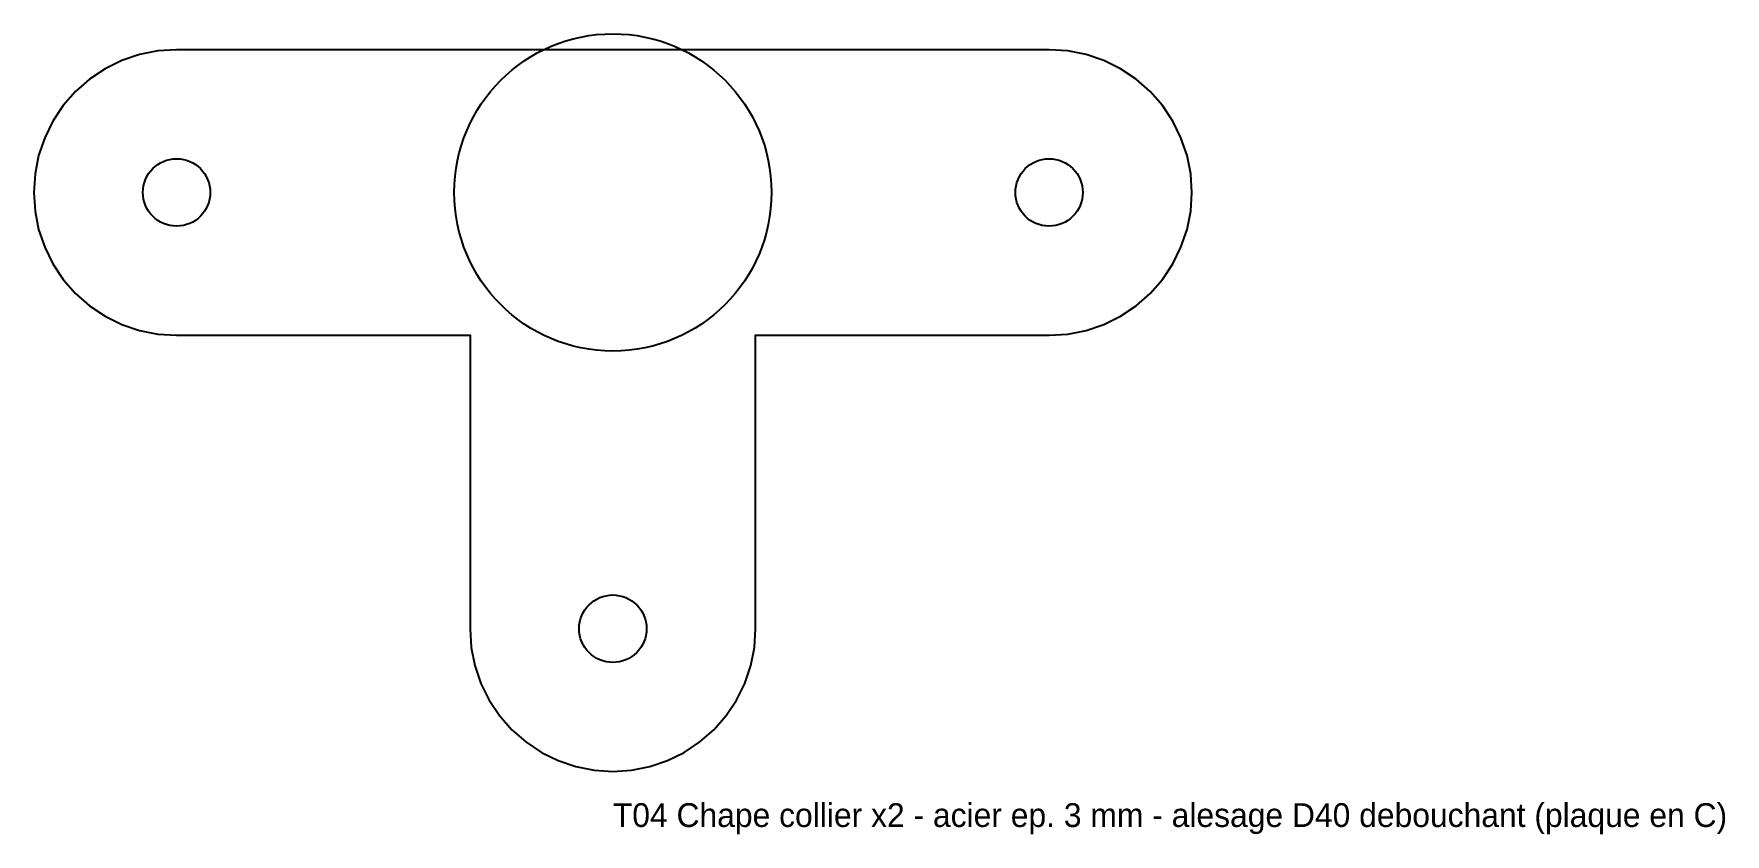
# Model space of a CAD drawing. Header units: millimetres. Extents: x -73 to 140, y -81 to 20.
import ezdxf

# ---------------------------------------------------------------- set-up
doc = ezdxf.new("R2010")
doc.units = ezdxf.units.MM
for name, color, linetype in [('CUT', 7, 'Continuous'), ('NOTE', 7, 'Continuous'), ('OUTLINE', 7, 'Continuous')]:
    doc.layers.add(name, color=color, linetype=linetype)

msp = doc.modelspace()

# ---------------------------------------------------------------- linework, layer by layer
at = {"layer": 'CUT'}
for centre, radius in [((0, 0), 20), ((-55, 0), 4.25), ((55, 0), 4.25), ((0, -55), 4.25)]:
    msp.add_circle(centre, radius, dxfattribs=at)
at = {"layer": 'OUTLINE'}
msp.add_lwpolyline([(55, -18), (57.35, -17.85), (59.66, -17.39), (61.89, -16.63), (64, -15.59), (65.96, -14.28), (67.73, -12.73), (69.28, -10.96), (70.59, -9), (71.63, -6.89), (72.39, -4.66), (72.85, -2.35), (73, 0), (72.85, 2.35), (72.39, 4.66), (71.63, 6.89), (70.59, 9), (69.28, 10.96), (67.73, 12.73), (65.96, 14.28), (64, 15.59), (61.89, 16.63), (59.66, 17.39), (57.35, 17.85), (55, 18), (-55, 18), (-55, 18), (-57.35, 17.85), (-59.66, 17.39), (-61.89, 16.63), (-64, 15.59), (-65.96, 14.28), (-67.73, 12.73), (-69.28, 10.96), (-70.59, 9), (-71.63, 6.89), (-72.39, 4.66), (-72.85, 2.35), (-73, 0), (-72.85, -2.35), (-72.39, -4.66), (-71.63, -6.89), (-70.59, -9), (-69.28, -10.96), (-67.73, -12.73), (-65.96, -14.28), (-64, -15.59), (-61.89, -16.63), (-59.66, -17.39), (-57.35, -17.85), (-55, -18), (-18, -18), (-18, -55), (-17.85, -57.35), (-17.39, -59.66), (-16.63, -61.89), (-15.59, -64), (-14.28, -65.96), (-12.73, -67.73), (-10.96, -69.28), (-9, -70.59), (-6.89, -71.63), (-4.66, -72.39), (-2.35, -72.85), (0, -73), (2.35, -72.85), (4.66, -72.39), (6.89, -71.63), (9, -70.59), (10.96, -69.28), (12.73, -67.73), (14.28, -65.96), (15.59, -64), (16.63, -61.89), (17.39, -59.66), (17.85, -57.35), (18, -55), (18, -18)], close=True, dxfattribs=at)

# ---------------------------------------------------------------- texts
at = {"layer": 'NOTE'}
msp.add_text('T04 Chape collier x2 - acier ep. 3 mm - alesage D40 debouchant (plaque en C)', height=3, dxfattribs=at).set_placement((0, -80))

doc.saveas('drawing.dxf')
